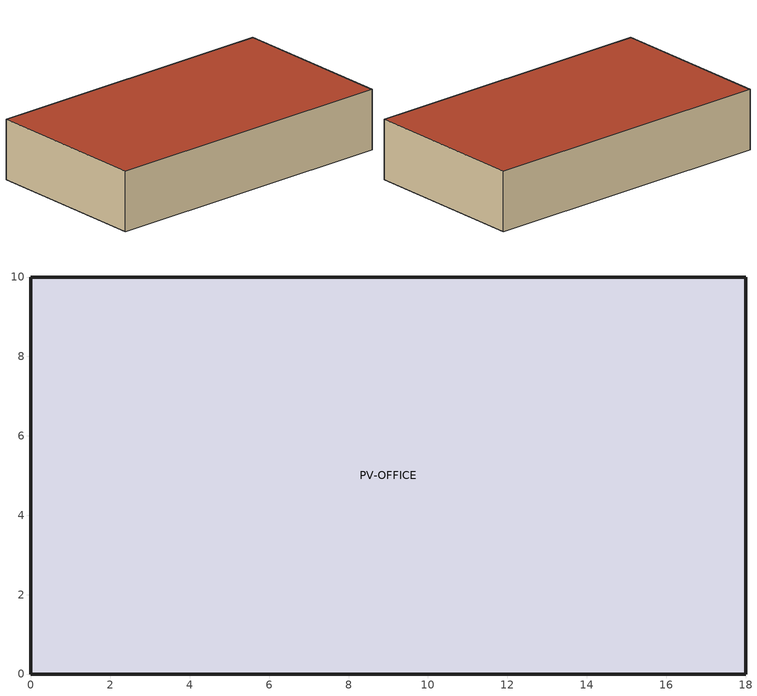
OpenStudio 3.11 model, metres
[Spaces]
PV-OFFICE
 floor ground: 0,0 18,0 18,10 0,10 z0
 wall outside: 18,0 0,0 0,10 18,10 18,0 z0:3.6
 roof outside: 0,10 18,10 18,0 0,0 z3.6
[Building]
CLI PV Office
[BuildingStory]
01_PV: Nominal Z Coordinate {m}=0
[ThermalZone]
PV-OFFICE Zone: Use Ideal Air Loads=No
[Sizing:Zone]
PV-OFFICE Zone: Zone Cooling Design Supply Air Temperature Input Method=SupplyAirTemperature; Zone Cooling Design Supply Air Temperature {C}=14; Zone Cooling Design Supply Air Temperature Difference {deltaC}=11.11; Zone Heating Design Supply Air Temperature Input Method=SupplyAirTemperature; Zone Heating Design Supply Air Temperature {C}=40; Zone Heating Design Supply Air Temperature Difference {deltaC}=11.11; Zone Cooling Design Supply Air Humidity Ratio {kg-H2O/kg-air}=0.0085; Zone Heating Design Supply Air Humidity Ratio {kg-H2O/kg-air}=0.008; Cooling Design Air Flow Method=DesignDay; Heating Design Air Flow Method=DesignDay; Account for Dedicated Outdoor Air System=No; Dedicated Outdoor Air System Control Strategy=NeutralSupplyAir; Dedicated Outdoor Air Low Setpoint Temperature for Design {C}=autosize; Dedicated Outdoor Air High Setpoint Temperature for Design {C}=autosize; Zone Load Sizing Method=Sensible Load Only No Latent Load; Zone Latent Cooling Design Supply Air Humidity Ratio Input Method=HumidityRatioDifference; Zone Cooling Design Supply Air Humidity Ratio Difference {kgWater/kgDryAir}=0.005; Zone Latent Heating Design Supply Air Humidity Ratio Input Method=HumidityRatioDifference; Zone Humidification Design Supply Air Humidity Ratio Difference {kgWater/kgDryAir}=0.005; Sizing Option=Coincident; Heating Coil Sizing Method=None; Maximum Heating Capacity To Cooling Load Sizing Ratio {W/W}=1
[Space]
PV-OFFICE: Building Story=01_PV; Thermal Zone=PV-OFFICE Zone; Part of Total Floor Area=Yes
